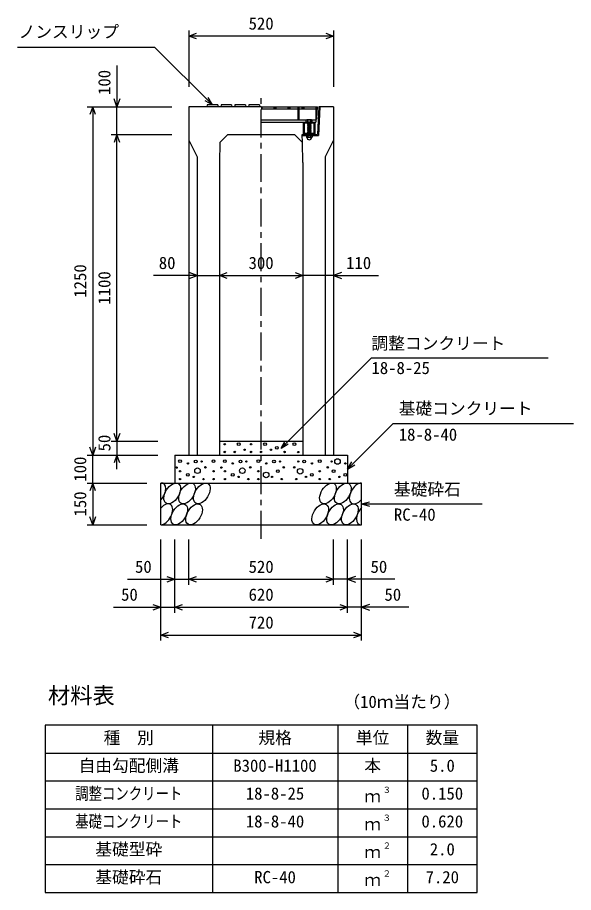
# Model space of a CAD drawing. Units: millimetres, scale not verified. Extents: x -16800 to 16800, y -5940 to 5940.
# Drawn here: x 3708 to 5702, y -3138 to 1 of the extents above; entities that cross this region are included whole.
import ezdxf
from ezdxf.enums import TextEntityAlignment as Align

# ---------------------------------------------------------------- set-up
doc = ezdxf.new("R2010")
doc.units = ezdxf.units.MM
doc.header["$LTSCALE"] = 20
doc.linetypes.add('CHAIN1', pattern=[8, 5, -1, 1, -1])
doc.linetypes.add('DOTTED', pattern=[1.75, 0.25, -1.5])
for name, color, linetype, lineweight in [('0-1_OUTLINE', 3, 'Continuous', 25), ('0-2_TXT', 7, 'Continuous', 25), ('0-6_HATCH', 6, 'Continuous', 25), ('0-7_HYO2', 4, 'Continuous', 25), ('0-8_HYO', 3, 'Continuous', 25), ('0-9_DIM', 7, 'Continuous', 25)]:
    doc.layers.add(name, color=color, linetype=linetype, lineweight=lineweight)
doc.styles.add('ＭＳ ゴシック', font='')
doc.styles.get('ＭＳ ゴシック').set_extended_font_data('MS Gothic')

msp = doc.modelspace()

# ---------------------------------------------------------------- linework, layer by layer
at = {"layer": '0-1_OUTLINE'}
for p, q in [((4581.78, -318.79), (4321.78, -318.79)), ((4321.78, -318.79), (4321.78, -1568.79)), ((4841.78, -318.79), (4789.28, -318.79)), ((4841.78, -318.79), (4841.78, -1568.79)), ((4461.78, -418.79), (4433.58, -447)), ((4841.78, -438.79), (4811.78, -498.79)), ((4433.58, -447), (4431.78, -518.79)), ((4731.78, -518.79), (4729.99, -447)), ((4811.78, -498.79), (4811.78, -1568.79)), ((4431.78, -518.79), (4431.78, -1568.79)), ((4731.78, -518.79), (4731.78, -1568.79)), ((4431.78, -1518.79), (4731.78, -1518.79)), ((4271.78, -1568.79), (4271.78, -1668.79)), ((4271.78, -1568.79), (4891.78, -1568.79)), ((4321.78, -1568.79), (4431.78, -1568.79)), ((4731.78, -1568.79), (4841.78, -1568.79)), ((4891.78, -1568.79), (4891.78, -1668.79)), ((4221.78, -1818.79), (4221.78, -1668.79)), ((4221.78, -1668.79), (4941.78, -1668.79)), ((4941.78, -1818.79), (4941.78, -1668.79)), ((4221.78, -1818.79), (4941.78, -1818.79))]:
    msp.add_line(p, q, dxfattribs=at)
for points in [[(4321.78, -438.79), (4351.78, -498.79), (4351.78, -1568.79)], [(4461.78, -418.79), (4701.78, -418.79), (4729.99, -447)]]:
    msp.add_lwpolyline(points, dxfattribs=at)
at = {"layer": '0-6_HATCH'}
for p, q in [((4387.78, -312.29), (4386.78, -318.79)), ((4425.78, -312.29), (4387.78, -312.29)), ((4425.78, -312.29), (4426.78, -318.79)), ((4437.78, -312.29), (4436.78, -318.79)), ((4475.78, -312.29), (4437.78, -312.29)), ((4475.78, -312.29), (4476.78, -318.79)), ((4487.78, -312.29), (4486.78, -318.79)), ((4525.78, -312.29), (4487.78, -312.29)), ((4525.78, -312.29), (4526.78, -318.79)), ((4537.78, -312.29), (4536.78, -318.79)), ((4575.78, -312.29), (4537.78, -312.29)), ((4575.78, -312.29), (4576.78, -318.79)), ((4581.78, -318.79), (4784.28, -318.79)), ((4581.78, -326.79), (4712.78, -326.79)), ((4712.78, -318.79), (4712.78, -365.79)), ((4717.28, -318.79), (4717.28, -365.79)), ((4717.28, -326.79), (4778.28, -326.79)), ((4778.28, -318.79), (4778.28, -373.79)), ((4789.28, -318.79), (4784.28, -418.79)), ((4792.49, -318.79), (4787.33, -421.99)), ((4581.78, -365.79), (4778.28, -365.79)), ((4581.78, -373.79), (4778.28, -373.79)), ((4745.78, -366.29), (4743.78, -367.79)), ((4743.78, -373.79), (4743.78, -367.79)), ((4764.78, -373.79), (4743.78, -373.79)), ((4744.11, -367.52), (4745.78, -366.29)), ((4762.78, -366.29), (4745.78, -366.29)), ((4747.78, -373.79), (4760.78, -373.79)), ((4747.78, -374.79), (4748.78, -373.79)), ((4748.78, -375.79), (4747.78, -374.79)), ((4747.78, -376.79), (4748.78, -375.79)), ((4748.78, -373.79), (4748.78, -367.79)), ((4759.78, -373.79), (4759.78, -367.79)), ((4759.78, -374.79), (4760.78, -373.79)), ((4760.78, -375.79), (4759.78, -374.79)), ((4764.46, -367.52), (4762.78, -366.29)), ((4764.78, -373.79), (4764.78, -367.79)), ((4748.78, -377.79), (4747.78, -376.79)), ((4747.78, -378.79), (4748.78, -377.79)), ((4760.78, -377.79), (4747.78, -378.79)), ((4748.78, -379.79), (4747.78, -378.79)), ((4747.78, -380.79), (4748.78, -379.79)), ((4760.78, -379.79), (4747.78, -380.79)), ((4748.78, -381.79), (4747.78, -380.79)), ((4747.78, -382.79), (4748.78, -381.79)), ((4760.78, -381.79), (4747.78, -382.79)), ((4748.78, -383.79), (4747.78, -382.79)), ((4747.78, -384.79), (4748.78, -383.79)), ((4760.78, -383.79), (4747.78, -384.79)), ((4748.78, -385.79), (4747.78, -384.79)), ((4760.78, -385.79), (4747.78, -386.79)), ((4747.78, -386.79), (4748.78, -385.79)), ((4760.78, -387.79), (4747.78, -388.79)), ((4748.78, -389.79), (4747.78, -388.79)), ((4760.78, -389.79), (4747.78, -390.79)), ((4747.78, -390.79), (4748.78, -389.79)), ((4748.78, -391.79), (4747.78, -390.79)), ((4760.78, -391.79), (4747.78, -392.79)), ((4747.78, -392.79), (4748.78, -391.79)), ((4748.78, -393.79), (4747.78, -392.79)), ((4760.78, -393.79), (4747.78, -394.79)), ((4747.78, -394.79), (4748.78, -393.79)), ((4748.78, -395.79), (4747.78, -394.79)), ((4760.78, -395.79), (4747.78, -396.79)), ((4747.78, -396.79), (4748.78, -395.79)), ((4748.78, -397.79), (4747.78, -396.79)), ((4760.78, -397.79), (4747.78, -398.79)), ((4747.78, -398.79), (4748.78, -397.79)), ((4748.78, -399.79), (4747.78, -398.79)), ((4760.78, -399.79), (4747.78, -400.79)), ((4747.78, -400.79), (4748.78, -399.79)), ((4748.78, -401.79), (4747.78, -400.79)), ((4760.78, -401.79), (4747.78, -402.79)), ((4747.78, -402.79), (4748.78, -401.79)), ((4748.78, -403.79), (4747.78, -402.79)), ((4760.78, -403.79), (4747.78, -404.79)), ((4747.78, -404.79), (4748.78, -403.79)), ((4748.78, -405.79), (4747.78, -404.79)), ((4760.78, -405.79), (4747.78, -406.79)), ((4747.78, -406.79), (4748.78, -405.79)), ((4748.78, -407.79), (4747.78, -406.79)), ((4760.78, -407.79), (4747.78, -408.79)), ((4747.78, -408.79), (4748.78, -407.79)), ((4759.78, -378.79), (4760.78, -377.79)), ((4760.78, -379.79), (4759.78, -378.79)), ((4759.78, -380.79), (4760.78, -379.79)), ((4760.78, -381.79), (4759.78, -380.79)), ((4759.78, -382.79), (4760.78, -381.79)), ((4760.78, -383.79), (4759.78, -382.79)), ((4759.78, -386.79), (4760.78, -385.79)), ((4760.78, -387.79), (4759.78, -386.79)), ((4759.78, -388.79), (4760.78, -387.79)), ((4760.78, -389.79), (4759.78, -388.79)), ((4759.78, -390.79), (4760.78, -389.79)), ((4759.78, -390.79), (4760.78, -391.79)), ((4759.78, -392.79), (4760.78, -391.79)), ((4759.78, -392.79), (4760.78, -393.79)), ((4759.78, -394.79), (4760.78, -393.79)), ((4759.78, -394.79), (4760.78, -395.79)), ((4759.78, -396.79), (4760.78, -395.79)), ((4759.78, -396.79), (4760.78, -397.79)), ((4759.78, -398.79), (4760.78, -397.79)), ((4759.78, -398.79), (4760.78, -399.79)), ((4759.78, -400.79), (4760.78, -399.79)), ((4759.78, -400.79), (4760.78, -401.79)), ((4759.78, -402.79), (4760.78, -401.79)), ((4759.78, -402.79), (4760.78, -403.79)), ((4759.78, -404.79), (4760.78, -403.79)), ((4759.78, -404.79), (4760.78, -405.79)), ((4759.78, -406.79), (4760.78, -405.79)), ((4759.78, -406.79), (4760.78, -407.79)), ((4759.78, -408.79), (4760.78, -407.79)), ((4729.28, -418.79), (4784.28, -418.79)), ((4729.99, -447), (4729.28, -418.79)), ((4729.36, -421.99), (4787.33, -421.99)), ((4744.94, -421.99), (4744.08, -422.64)), ((4744.08, -422.64), (4744.08, -427.82)), ((4745.77, -428.79), (4744.08, -427.82)), ((4763.62, -421.99), (4744.94, -421.99)), ((4745.77, -429.12), (4745.77, -428.79)), ((4762.8, -428.79), (4745.77, -428.79)), ((4762.8, -429.12), (4745.77, -429.12)), ((4748.78, -409.79), (4747.78, -408.79)), ((4760.78, -409.79), (4747.78, -410.79)), ((4747.78, -410.79), (4748.78, -409.79)), ((4748.78, -411.79), (4747.78, -410.79)), ((4760.78, -411.79), (4747.78, -412.79)), ((4747.78, -412.79), (4748.78, -411.79)), ((4748.78, -413.79), (4747.78, -412.79)), ((4760.78, -413.79), (4747.78, -414.79)), ((4747.78, -414.79), (4748.78, -413.79)), ((4748.78, -415.79), (4747.78, -414.79)), ((4747.79, -416.79), (4748.79, -415.79)), ((4748.79, -417.79), (4747.79, -416.79)), ((4747.79, -418.79), (4748.79, -417.79)), ((4748.79, -419.79), (4747.79, -418.79)), ((4747.79, -420.79), (4748.79, -419.79)), ((4748.79, -421.79), (4747.79, -420.79)), ((4748.6, -421.99), (4748.79, -421.8)), ((4748.6, -421.99), (4760.6, -421.99)), ((4749.18, -422.64), (4749.18, -427.82)), ((4759.39, -422.64), (4759.39, -427.82)), ((4759.78, -408.79), (4760.78, -409.79)), ((4759.78, -410.79), (4760.78, -409.79)), ((4759.78, -410.79), (4760.78, -411.79)), ((4759.78, -412.79), (4760.78, -411.79)), ((4759.78, -412.79), (4760.79, -413.79)), ((4759.78, -414.79), (4760.78, -413.79)), ((4759.78, -414.79), (4760.79, -415.79)), ((4759.79, -416.79), (4760.79, -415.79)), ((4759.79, -416.79), (4760.79, -417.79)), ((4759.79, -418.79), (4760.79, -417.79)), ((4759.79, -418.79), (4760.79, -419.79)), ((4759.79, -420.79), (4760.79, -419.79)), ((4759.79, -420.79), (4760.79, -421.8)), ((4760.6, -421.99), (4760.79, -421.8)), ((4762.8, -428.79), (4764.49, -427.82)), ((4762.8, -429.12), (4762.8, -428.79)), ((4763.62, -421.99), (4764.49, -422.64)), ((4764.49, -422.64), (4764.49, -427.82))]:
    msp.add_line(p, q, dxfattribs=at)
at = {"layer": '0-6_HATCH', "linetype": 'DOTTED'}
for p, q in [((4760.78, -373.79), (4747.78, -374.79)), ((4760.78, -375.79), (4747.78, -376.79)), ((4760.79, -415.79), (4747.79, -416.79)), ((4760.79, -417.79), (4747.79, -418.79)), ((4760.79, -419.79), (4747.79, -420.79))]:
    msp.add_line(p, q, dxfattribs=at)
at = {"layer": '0-6_HATCH'}
for points in [[(4584.78, -318.79), (4584.78, -324.79), (4581.78, -324.79)], [(4634.78, -318.79), (4634.78, -324.79), (4628.78, -324.79), (4628.78, -318.79)], [(4684.78, -318.79), (4684.78, -324.79), (4678.78, -324.79), (4678.78, -318.79)], [(4734.78, -318.79), (4734.78, -324.79), (4728.78, -324.79), (4728.78, -318.79)], [(4778.28, -362.79), (4781.28, -362.79), (4784.28, -318.79)], [(4760.78, -377.79), (4759.78, -376.79), (4760.78, -375.79)], [(4747.78, -388.79), (4748.78, -387.79), (4747.78, -386.79)], [(4760.78, -385.79), (4759.78, -384.79), (4760.78, -383.79)]]:
    msp.add_lwpolyline(points, dxfattribs=at)
for points in [[(4774.28, -373.79), (4774.28, -418.79), (4734.28, -418.79), (4734.28, -373.79)], [(4771.08, -376.99), (4771.08, -415.59), (4737.48, -415.59), (4737.48, -376.99)]]:
    msp.add_lwpolyline(points, close=True, dxfattribs=at)
for centre, radius in [((4451.28, -1529.48), 2.5), ((4501.18, -1529.48), 5), ((4545.75, -1529.48), 2.5), ((4595.66, -1529.48), 5), ((4637.71, -1542.61), 5), ((4665.75, -1529.48), 2.5), ((4700.92, -1529.76), 5), ((4451.28, -1557.49), 2.5), ((4487.17, -1557.49), 2.5), ((4522.21, -1549.61), 2.5), ((4545.75, -1557.49), 2.5), ((4581.64, -1557.49), 2.5), ((4616.69, -1549.61), 2.5), ((4665.75, -1557.49), 2.5), ((4714.94, -1557.78), 2.5), ((4290.85, -1590.74), 5), ((4318.89, -1598.62), 2.5), ((4346.92, -1591.61), 5), ((4367.95, -1591.61), 2.5), ((4410.85, -1590.74), 5), ((4451.75, -1590.74), 5), ((4479.79, -1598.62), 2.5), ((4507.82, -1591.61), 5), ((4528.86, -1591.61), 2.5), ((4571.75, -1590.74), 5), ((4599.79, -1598.62), 2.5), ((4627.82, -1591.61), 5), ((4648.86, -1591.61), 2.5), ((4714.71, -1591.61), 2.5), ((4735.74, -1591.61), 5), ((4763.78, -1598.62), 2.5), ((4791.82, -1590.74), 5), ((4834.71, -1591.61), 2.5), ((4855.74, -1591.61), 10), ((4883.78, -1598.62), 2.5), ((4278.43, -1613.53), 2.5), ((4290.85, -1626.63), 2.5), ((4353.46, -1624.63), 10), ((4381.97, -1612.62), 2.5), ((4410.85, -1626.63), 2.5), ((4439.33, -1613.53), 2.5), ((4451.75, -1626.63), 2.5), ((4514.36, -1624.63), 10), ((4542.87, -1612.62), 2.5), ((4571.75, -1626.63), 2.5), ((4599.79, -1639.76), 10), ((4641.84, -1626.63), 5), ((4662.87, -1612.62), 2.5), ((4700.69, -1612.62), 2.5), ((4721.72, -1626.63), 10), ((4791.82, -1626.63), 2.5), ((4820.69, -1612.62), 2.5), ((4841.72, -1626.63), 5), ((4290.85, -1654.64), 2.5), ((4318.89, -1639.76), 5), ((4339.91, -1646.77), 2.5), ((4374.96, -1654.64), 2.5), ((4410.85, -1654.64), 2.5), ((4451.75, -1654.64), 2.5), ((4479.79, -1639.76), 5), ((4500.82, -1646.77), 2.5), ((4535.86, -1654.64), 2.5), ((4571.75, -1654.64), 2.5), ((4620.82, -1646.77), 2.5), ((4655.86, -1654.64), 2.5), ((4707.7, -1654.64), 2.5), ((4742.75, -1646.77), 2.5), ((4763.78, -1639.76), 5), ((4791.82, -1654.64), 2.5), ((4827.7, -1654.64), 2.5), ((4862.75, -1646.77), 2.5), ((4883.78, -1639.76), 5)]:
    msp.add_circle(centre, radius, dxfattribs=at)
for centre, radius, start, end in [((4746.28, -370.42), 3.62, 46.39563, 133.60437), ((4754.28, -382.42), 15.62, 69.39075, 110.60925), ((4762.28, -370.42), 3.62, 46.39563, 133.60437), ((4746.63, -427.34), 5.35, 61.49832, 118.50684), ((4746.63, -423.12), 5.35, 241.49843, 298.50089), ((4754.28, -429.12), 8.19, 180, 359.99995), ((4754.28, -442.41), 20.42, 75.52621, 104.47362), ((4754.28, -408.05), 20.42, 255.52638, 284.47374), ((4761.94, -427.34), 5.35, 61.49231, 118.50169), ((4761.94, -423.12), 5.35, 241.49989, 298.5)]:
    msp.add_arc(centre, radius, start, end, dxfattribs=at)
for centre, start_param, end_param in [((4209.42, -1706.3), 4.385593, 6.6745444), ((4927.92, -1706.3), 0.3357715, 4.4411806), ((4234.74, -1781.29), 3.5111464, 7.548991), ((4953.25, -1781.29), 1.2110787, 3.5658734)]:
    msp.add_ellipse(centre, major_axis=(21.81, 35.31), ratio=0.5792, start_param=start_param, end_param=end_param, dxfattribs=at)
for centre in [(4262.63, -1706.3), (4315.84, -1706.3), (4369.04, -1706.3), (4821.51, -1706.3), (4874.72, -1706.3), (4287.95, -1781.29), (4341.16, -1781.29), (4793.62, -1781.29), (4846.83, -1781.29), (4900.04, -1781.29)]:
    msp.add_ellipse(centre, major_axis=(21.81, 35.31), ratio=0.5792, dxfattribs=at)
at = {"layer": '0-7_HYO2'}
for p, q in [((3806.78, -2737.75), (5356.78, -2737.75)), ((3806.78, -2837.75), (5356.78, -2837.75)), ((3806.78, -2937.75), (5356.78, -2937.75)), ((3806.78, -3037.75), (5356.78, -3037.75))]:
    msp.add_line(p, q, dxfattribs=at)
at = {"layer": '0-8_HYO'}
for p, q in [((4406.78, -2537.75), (4406.78, -3137.75)), ((4856.78, -2537.75), (4856.78, -3137.75)), ((5106.78, -2537.75), (5106.78, -3137.75)), ((3806.78, -2637.75), (5356.78, -2637.75))]:
    msp.add_line(p, q, dxfattribs=at)
msp.add_lwpolyline([(3806.78, -3137.75), (5356.78, -3137.75), (5356.78, -2537.75), (3806.78, -2537.75)], close=True, dxfattribs=at)
at = {"layer": '0-9_DIM'}
for p, q in [((4321.78, -45.58), (4321.78, -247.32)), ((4841.78, -45.58), (4841.78, -247.32)), ((4841.78, -65.58), (4321.78, -65.58)), ((3707.68, -105.25), (4199.75, -105.25)), ((4406.78, -312.29), (4199.75, -105.25)), ((4064.25, -171.63), (4064.25, -318.79)), ((4406.78, -312.29), (4380.8, -297.29)), ((4406.78, -312.29), (4391.78, -286.31)), ((3957.58, -318.79), (4260.91, -318.79)), ((3977.58, -318.79), (3977.58, -1568.79)), ((4064.25, -418.79), (4064.25, -318.79)), ((4044.25, -418.79), (4260.91, -418.79)), ((4064.25, -1518.79), (4064.25, -418.79)), ((4351.78, -924.38), (4195.6, -924.38)), ((4351.78, -924.38), (4431.78, -924.38)), ((4431.78, -924.38), (4731.78, -924.38)), ((4841.78, -924.38), (4731.78, -924.38)), ((4841.78, -924.38), (5002.55, -924.38)), ((4653.1, -1543.79), (4977.57, -1219.33)), ((4977.57, -1219.33), (5611.92, -1219.33)), ((5055.44, -1455.14), (4891.78, -1618.79)), ((5055.44, -1455.14), (5702.31, -1455.14)), ((4044.25, -1518.79), (4210.91, -1518.79)), ((4064.25, -1518.79), (4064.25, -1568.79)), ((4653.1, -1543.79), (4668.1, -1517.81)), ((4653.1, -1543.79), (4679.08, -1528.79)), ((3957.58, -1568.79), (4210.91, -1568.79)), ((3977.58, -1668.79), (3977.58, -1568.79)), ((4064.25, -1618.79), (4064.25, -1568.79)), ((4891.78, -1618.79), (4906.78, -1592.81)), ((4891.78, -1618.79), (4917.76, -1603.79)), ((3957.58, -1668.79), (4171.78, -1668.79)), ((3977.58, -1668.79), (3977.58, -1818.79)), ((4941.78, -1743.79), (4970.76, -1736.03)), ((4941.78, -1743.79), (5375.1, -1743.79)), ((4941.78, -1743.79), (4970.76, -1751.56)), ((3957.58, -1818.79), (4171.78, -1818.79)), ((4221.78, -2234.31), (4221.78, -1871.96)), ((4271.78, -2134.31), (4271.78, -1871.96)), ((4321.78, -2034.31), (4321.78, -1871.96)), ((4841.78, -2034.31), (4841.78, -1871.96)), ((4891.78, -2134.31), (4891.78, -1871.96)), ((4941.78, -2234.31), (4941.78, -1871.96)), ((4101.78, -2014.31), (4321.78, -2014.31)), ((4321.78, -2014.31), (4841.78, -2014.31)), ((5061.78, -2014.31), (4841.78, -2014.31)), ((4051.78, -2114.31), (4271.78, -2114.31)), ((4271.78, -2114.31), (4891.78, -2114.31)), ((5111.78, -2114.31), (4891.78, -2114.31)), ((4221.78, -2214.31), (4941.78, -2214.31))]:
    msp.add_line(p, q, dxfattribs=at)
at = {"layer": '0-9_DIM', "linetype": 'CHAIN1'}
msp.add_line((4581.78, -1868.79), (4581.78, -268.79), dxfattribs=at)
at = {"layer": '0-9_DIM'}
for points in [[(4350.01, -75.84), (4321.82, -65.58), (4350.01, -55.32)], [(4813.63, -55.32), (4841.82, -65.58), (4813.63, -75.84)], [(4074.51, -290.6), (4064.25, -318.79), (4053.99, -290.6)], [(3987.84, -346.98), (3977.58, -318.79), (3967.32, -346.98)], [(4074.51, -446.98), (4064.25, -418.79), (4053.99, -446.98)], [(4323.59, -934.64), (4351.78, -924.38), (4323.59, -914.12)], [(4459.97, -934.64), (4431.78, -924.38), (4459.97, -914.12)], [(4703.59, -914.12), (4731.78, -924.38), (4703.59, -934.64)], [(4869.97, -914.12), (4841.78, -924.38), (4869.97, -934.64)], [(4074.51, -1490.6), (4064.25, -1518.79), (4053.99, -1490.6)], [(3987.84, -1540.6), (3977.58, -1568.79), (3967.32, -1540.6)], [(4074.51, -1596.98), (4064.25, -1568.79), (4053.99, -1596.98)], [(3987.84, -1696.98), (3977.58, -1668.79), (3967.32, -1696.98)], [(3987.84, -1790.6), (3977.58, -1818.79), (3967.32, -1790.6)], [(4243.59, -2004.04), (4271.78, -2014.31), (4243.59, -2024.57)], [(4349.97, -2024.57), (4321.78, -2014.31), (4349.97, -2004.04)], [(4813.59, -2004.04), (4841.78, -2014.31), (4813.59, -2024.57)], [(4919.97, -2004.04), (4891.78, -2014.31), (4919.97, -2024.57)], [(4193.59, -2104.04), (4221.78, -2114.31), (4193.59, -2124.57)], [(4299.97, -2124.57), (4271.78, -2114.31), (4299.97, -2104.04)], [(4863.59, -2104.04), (4891.78, -2114.31), (4863.59, -2124.57)], [(4969.97, -2104.04), (4941.78, -2114.31), (4969.97, -2124.57)], [(4249.97, -2224.57), (4221.78, -2214.31), (4249.97, -2204.04)], [(4913.59, -2204.04), (4941.78, -2214.31), (4913.59, -2224.57)]]:
    msp.add_lwpolyline(points, dxfattribs=at)

# ---------------------------------------------------------------- texts
at = {"layer": '0-2_TXT', "style": 'ＭＳ ゴシック'}
for s, height, p in [('材料表', 58.65, (3816.78, -2477.75)), ('（10ｍ当たり）', 43.99, (4876.78, -2488.76)), ('種\u3000別', 43.99, (4016.78, -2617.75)), ('規格', 43.99, (4571.78, -2617.75)), ('単位', 43.99, (4921.78, -2617.75)), ('数量', 43.99, (5171.78, -2617.75)), ('自由勾配側溝', 43.99, (3926.78, -2717.75)), ('B300-H1100', 43.99, (4481.78, -2717.75)), ('本', 43.99, (4951.78, -2717.75)), ('5.0', 43.99, (5186.78, -2717.75)), ('18-8-25', 43.99, (4526.78, -2817.75)), ('３', 21.99, (5017.32, -2787.39)), ('0.150', 43.99, (5156.78, -2817.75)), ('ｍ', 43.99, (4951.78, -2827.75)), ('18-8-40', 43.99, (4526.78, -2917.75)), ('ｍ', 43.99, (4951.78, -2927.75)), ('３', 21.99, (5017.32, -2887.39)), ('0.620', 43.99, (5156.78, -2917.75)), ('基礎型砕', 43.99, (3986.78, -3017.75)), ('ｍ', 43.99, (4951.78, -3027.75)), ('２', 21.99, (5017.32, -2987.39)), ('2.0', 43.99, (5186.78, -3017.75)), ('基礎砕石', 43.99, (3986.78, -3117.75)), ('RC-40', 43.99, (4556.78, -3117.75)), ('２', 21.99, (5017.32, -3087.39)), ('7.20', 43.99, (5171.78, -3117.75)), ('ｍ', 43.99, (4951.78, -3127.75))]:
    msp.add_text(s, height=height, dxfattribs=at).set_placement(p, align=Align.BOTTOM_LEFT)
at = {"layer": '0-2_TXT', "style": 'ＭＳ ゴシック', "width": 0.8}
for s, p in [('調整コンクリート', (3914.78, -2817.75)), ('基礎コンクリート', (3914.78, -2917.75))]:
    msp.add_text(s, height=43.99, dxfattribs=at).set_placement(p, align=Align.BOTTOM_LEFT)
at = {"layer": '0-9_DIM', "style": 'ＭＳ ゴシック'}
for s, p in [('520', (4536.78, -55.58)), ('ノンスリップ', (3711.53, -85.07)), ('80', (4214.63, -914.38)), ('300', (4536.71, -914.38)), ('110', (4886.7, -914.38)), ('調整コンクリート', (4977.57, -1202.9)), ('18-8-25', (4977.57, -1291.18)), ('基礎コンクリート', (5075.44, -1436.4)), ('18-8-40', (5075.44, -1530.22)), ('基礎砕石', (5058.1, -1726.62)), ('RC-40', (5058.1, -1817.31)), ('50', (4129.34, -2004.31)), ('520', (4536.78, -2004.31)), ('50', (4974.22, -2004.31)), ('50', (4079.34, -2104.31)), ('620', (4536.78, -2104.31)), ('50', (5024.22, -2104.31)), ('720', (4536.78, -2204.31))]:
    msp.add_text(s, height=43.99, dxfattribs=at).set_placement(p, align=Align.BOTTOM_LEFT)
for s, p in [('100', (4054.25, -276.7)), ('1250', (3967.58, -1003.79)), ('1100', (4054.25, -1028.79)), ('50', (4054.25, -1555.46)), ('100', (3967.58, -1663.79)), ('150', (3967.58, -1788.79))]:
    msp.add_text(s, height=43.99, rotation=90, dxfattribs=at).set_placement(p, align=Align.BOTTOM_LEFT)

doc.saveas('drawing.dxf')
